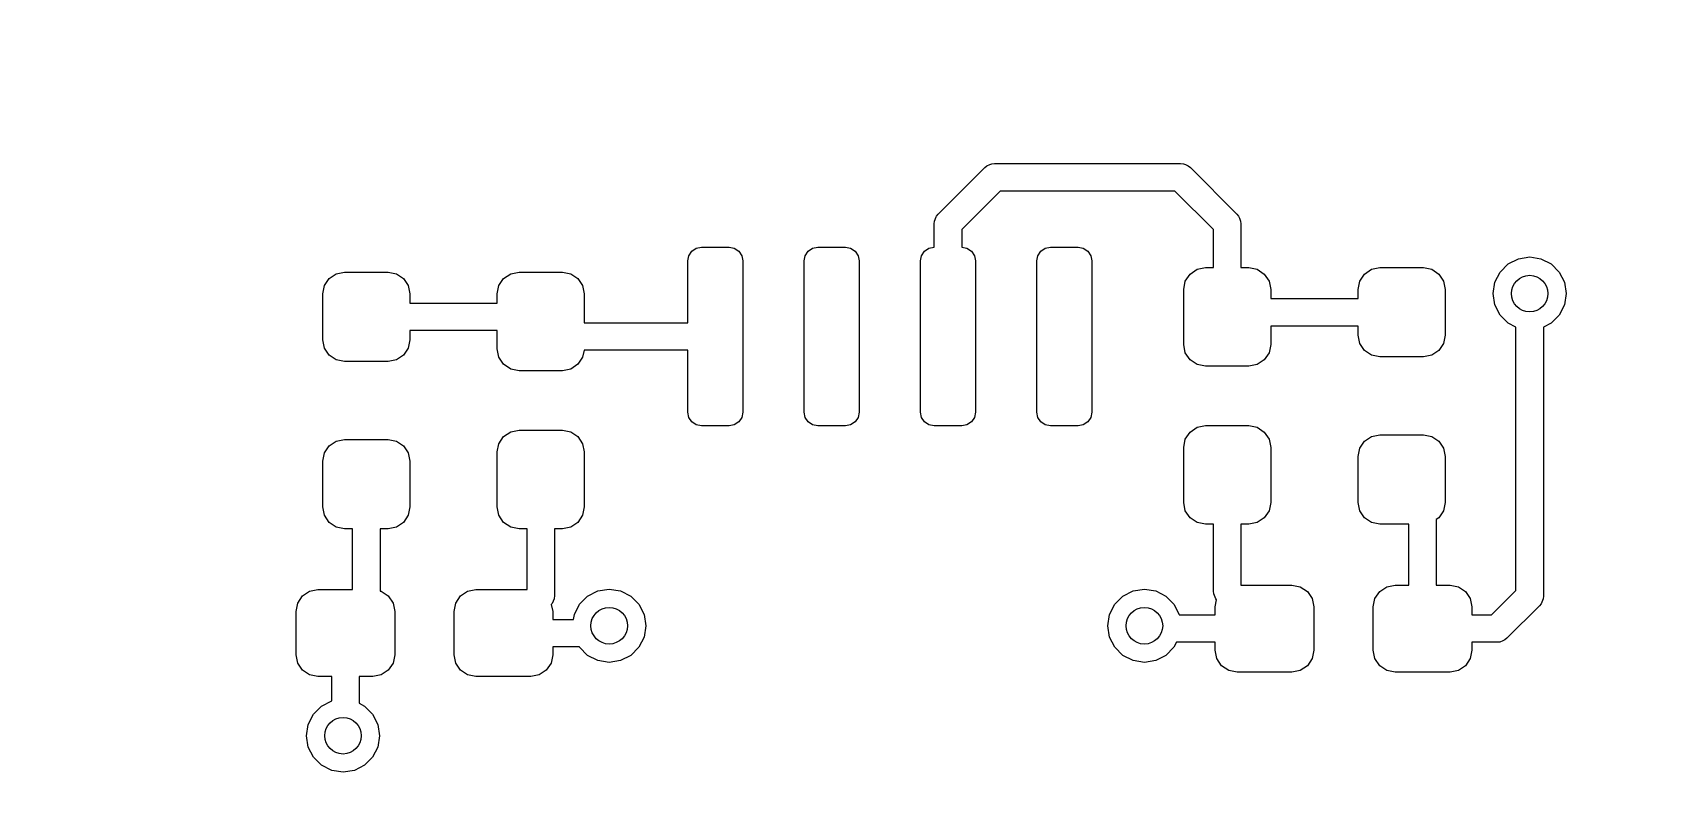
# Model space of a CAD drawing. Extents: x 116 to 183, y -93.2 to -37.6.
# Drawn here: x 140.01 to 157.85, y -78.55 to -70.23 of the extents above; entities that cross this region are included whole.
import ezdxf

# ---------------------------------------------------------------- set-up
doc = ezdxf.new("R2010")
doc.units = 0
doc.layers.add('BLACK', color=7, linetype='CONTINUOUS')

msp = doc.modelspace()

# ---------------------------------------------------------------- linework, layer by layer
at = {"layer": 'BLACK', "linetype": 'CONTINUOUS'}
for p, q in [((149.895886, -72.214472), (150.404174, -71.706184)), ((150.404174, -71.706184), (150.426905, -71.687529)), ((150.426905, -71.687529), (150.458579, -71.674409)), ((150.458579, -71.674409), (150.480976, -71.665132)), ((150.480976, -71.665132), (150.51024, -71.66225)), ((150.51024, -71.66225), (152.54224, -71.66225)), ((152.54224, -71.66225), (152.571504, -71.665132)), ((152.571504, -71.665132), (152.593901, -71.674409)), ((152.593901, -71.674409), (152.625575, -71.687529)), ((152.625575, -71.687529), (152.648306, -71.706184)), ((152.648306, -71.706184), (153.156306, -72.214184)), ((150.572372, -71.96225), (150.151952, -72.38267)), ((152.480108, -71.96225), (150.572372, -71.96225)), ((152.90024, -72.382382), (152.480108, -71.96225)), ((149.854834, -72.291274), (149.874416, -72.244)), ((149.874416, -72.244), (149.877231, -72.237203)), ((149.877231, -72.237203), (149.895886, -72.214472)), ((153.156306, -72.214184), (153.174961, -72.236914)), ((153.174961, -72.236914), (153.184237, -72.259311)), ((153.184237, -72.259311), (153.197358, -72.290986)), ((149.851952, -72.320538), (149.854834, -72.291274)), ((149.851952, -72.576039), (149.851952, -72.320538)), ((150.151952, -72.38267), (150.151952, -72.576039)), ((152.90024, -72.79875), (152.90024, -72.382382)), ((153.197358, -72.290986), (153.20024, -72.32025)), ((153.20024, -72.32025), (153.20024, -72.79875)), ((147.17337, -72.668636), (147.205886, -72.619973)), ((147.205886, -72.619973), (147.254549, -72.587457)), ((147.254549, -72.587457), (147.311952, -72.576039)), ((147.311952, -72.576039), (147.611952, -72.576039)), ((147.611952, -72.576039), (147.669355, -72.587457)), ((147.669355, -72.587457), (147.718018, -72.619973)), ((147.718018, -72.619973), (147.750534, -72.668636)), ((148.44337, -72.668636), (148.475886, -72.619973)), ((148.475886, -72.619973), (148.524549, -72.587457)), ((148.524549, -72.587457), (148.581952, -72.576039)), ((148.581952, -72.576039), (148.881952, -72.576039)), ((148.881952, -72.576039), (148.939355, -72.587457)), ((148.939355, -72.587457), (148.988018, -72.619973)), ((148.988018, -72.619973), (149.020534, -72.668636)), ((149.71337, -72.668636), (149.745886, -72.619973)), ((149.745886, -72.619973), (149.794549, -72.587457)), ((149.794549, -72.587457), (149.851952, -72.576039)), ((150.151952, -72.576039), (150.209355, -72.587457)), ((150.209355, -72.587457), (150.258018, -72.619973)), ((150.258018, -72.619973), (150.290534, -72.668636)), ((150.98337, -72.668636), (151.015886, -72.619973)), ((151.015886, -72.619973), (151.064549, -72.587457)), ((151.064549, -72.587457), (151.121952, -72.576039)), ((151.121952, -72.576039), (151.421952, -72.576039)), ((151.421952, -72.576039), (151.479355, -72.587457)), ((151.479355, -72.587457), (151.528018, -72.619973)), ((151.528018, -72.619973), (151.560534, -72.668636)), ((147.161952, -72.726039), (147.17337, -72.668636)), ((147.161952, -73.401039), (147.161952, -72.726039)), ((147.750534, -72.668636), (147.761952, -72.726039)), ((147.761952, -72.726039), (147.761952, -74.376039)), ((148.431952, -72.726039), (148.44337, -72.668636)), ((148.431952, -74.376039), (148.431952, -72.726039)), ((149.020534, -72.668636), (149.031952, -72.726039)), ((149.031952, -72.726039), (149.031952, -74.376039)), ((149.701952, -72.726039), (149.71337, -72.668636)), ((149.701952, -74.376039), (149.701952, -72.726039)), ((150.290534, -72.668636), (150.301952, -72.726039)), ((150.301952, -72.726039), (150.301952, -74.376039)), ((150.971952, -72.726039), (150.98337, -72.668636)), ((150.971952, -74.376039), (150.971952, -72.726039)), ((151.560534, -72.668636), (151.571952, -72.726039)), ((151.571952, -72.726039), (151.571952, -74.376039)), ((152.721853, -72.816829), (152.81274, -72.79875)), ((152.81274, -72.79875), (152.90024, -72.79875)), ((153.20024, -72.79875), (153.28774, -72.79875)), ((153.28774, -72.79875), (153.378627, -72.816829)), ((154.626853, -72.816829), (154.71774, -72.79875)), ((154.71774, -72.79875), (155.19274, -72.79875)), ((155.19274, -72.79875), (155.283627, -72.816829)), ((156.028633, -72.847136), (156.117126, -72.758643)), ((156.117126, -72.758643), (156.228633, -72.701827)), ((156.228633, -72.701827), (156.35224, -72.68225)), ((156.35224, -72.68225), (156.475847, -72.701827)), ((156.475847, -72.701827), (156.587354, -72.758643)), ((156.587354, -72.758643), (156.675847, -72.847136)), ((143.195319, -72.995363), (143.246802, -72.918312)), ((143.246802, -72.918312), (143.323853, -72.866829)), ((143.323853, -72.866829), (143.41474, -72.84875)), ((143.41474, -72.84875), (143.88974, -72.84875)), ((143.88974, -72.84875), (143.980627, -72.866829)), ((143.980627, -72.866829), (144.057678, -72.918312)), ((144.057678, -72.918312), (144.109161, -72.995363)), ((145.100319, -72.995363), (145.151802, -72.918312)), ((145.151802, -72.918312), (145.228853, -72.866829)), ((145.228853, -72.866829), (145.31974, -72.84875)), ((145.31974, -72.84875), (145.79474, -72.84875)), ((145.79474, -72.84875), (145.885627, -72.866829)), ((145.885627, -72.866829), (145.962678, -72.918312)), ((145.962678, -72.918312), (146.014161, -72.995363)), ((152.57524, -73.03625), (152.593319, -72.945363)), ((152.593319, -72.945363), (152.644802, -72.868312)), ((152.644802, -72.868312), (152.721853, -72.816829)), ((153.378627, -72.816829), (153.455678, -72.868312)), ((153.455678, -72.868312), (153.507161, -72.945363)), ((153.507161, -72.945363), (153.52524, -73.03625)), ((154.48024, -73.03625), (154.498319, -72.945363)), ((154.498319, -72.945363), (154.549802, -72.868312)), ((154.549802, -72.868312), (154.626853, -72.816829)), ((155.283627, -72.816829), (155.360678, -72.868312)), ((155.360678, -72.868312), (155.412161, -72.945363)), ((155.412161, -72.945363), (155.43024, -73.03625)), ((155.95224, -73.08225), (155.971817, -72.958643)), ((155.971817, -72.958643), (156.028633, -72.847136)), ((156.675847, -72.847136), (156.732663, -72.958643)), ((156.732663, -72.958643), (156.75224, -73.08225)), ((143.17724, -73.08625), (143.195319, -72.995363)), ((143.17724, -73.58625), (143.17724, -73.08625)), ((144.109161, -72.995363), (144.12724, -73.08625)), ((144.12724, -73.08625), (144.12724, -73.18625)), ((145.08224, -73.08625), (145.100319, -72.995363)), ((145.08224, -73.18625), (145.08224, -73.08625)), ((146.014161, -72.995363), (146.03224, -73.08625)), ((146.03224, -73.08625), (146.03224, -73.401039)), ((152.57524, -73.63625), (152.57524, -73.03625)), ((153.52524, -73.03625), (153.52524, -73.13625)), ((153.52524, -73.13625), (154.48024, -73.13625)), ((154.48024, -73.13625), (154.48024, -73.03625)), ((155.43024, -73.03625), (155.43024, -73.53625)), ((155.971817, -73.205857), (155.95224, -73.08225)), ((156.75224, -73.08225), (156.732663, -73.205857)), ((144.12724, -73.18625), (145.08224, -73.18625)), ((156.028633, -73.317364), (155.971817, -73.205857)), ((156.117126, -73.405857), (156.028633, -73.317364)), ((156.675847, -73.317364), (156.587354, -73.405857)), ((156.732663, -73.205857), (156.675847, -73.317364)), ((145.08224, -73.48625), (144.12724, -73.48625)), ((144.12724, -73.48625), (144.12724, -73.58625)), ((145.08224, -73.68625), (145.08224, -73.48625)), ((146.03224, -73.401039), (147.161952, -73.401039)), ((154.48024, -73.43625), (153.52524, -73.43625)), ((153.52524, -73.43625), (153.52524, -73.63625)), ((154.48024, -73.53625), (154.48024, -73.43625)), ((156.20224, -73.449225), (156.117126, -73.405857)), ((156.20224, -76.322118), (156.20224, -73.449225)), ((156.587354, -73.405857), (156.50224, -73.449225)), ((156.50224, -73.449225), (156.50224, -76.38425)), ((143.195319, -73.677137), (143.17724, -73.58625)), ((143.246802, -73.754188), (143.195319, -73.677137)), ((144.109161, -73.677137), (144.057678, -73.754188)), ((144.12724, -73.58625), (144.109161, -73.677137)), ((145.100319, -73.777137), (145.08224, -73.68625)), ((152.593319, -73.727137), (152.57524, -73.63625)), ((153.52524, -73.63625), (153.507161, -73.727137)), ((154.498319, -73.627137), (154.48024, -73.53625)), ((154.549802, -73.704188), (154.498319, -73.627137)), ((155.412161, -73.627137), (155.360678, -73.704188)), ((155.43024, -73.53625), (155.412161, -73.627137)), ((143.323853, -73.805671), (143.246802, -73.754188)), ((143.41474, -73.82375), (143.323853, -73.805671)), ((143.88974, -73.82375), (143.41474, -73.82375)), ((143.980627, -73.805671), (143.88974, -73.82375)), ((144.057678, -73.754188), (143.980627, -73.805671)), ((145.151802, -73.854188), (145.100319, -73.777137)), ((145.228853, -73.905671), (145.151802, -73.854188)), ((145.962678, -73.854188), (145.885627, -73.905671)), ((146.014161, -73.777137), (145.962678, -73.854188)), ((146.029298, -73.701039), (146.014161, -73.777137)), ((147.161952, -73.701039), (146.029298, -73.701039)), ((147.161952, -74.376039), (147.161952, -73.701039)), ((152.644802, -73.804188), (152.593319, -73.727137)), ((152.721853, -73.855671), (152.644802, -73.804188)), ((152.81274, -73.87375), (152.721853, -73.855671)), ((153.28774, -73.87375), (152.81274, -73.87375)), ((153.378627, -73.855671), (153.28774, -73.87375)), ((153.455678, -73.804188), (153.378627, -73.855671)), ((153.507161, -73.727137), (153.455678, -73.804188)), ((154.626853, -73.755671), (154.549802, -73.704188)), ((154.71774, -73.77375), (154.626853, -73.755671)), ((155.19274, -73.77375), (154.71774, -73.77375)), ((155.283627, -73.755671), (155.19274, -73.77375)), ((155.360678, -73.704188), (155.283627, -73.755671)), ((145.31974, -73.92375), (145.228853, -73.905671)), ((145.79474, -73.92375), (145.31974, -73.92375)), ((145.885627, -73.905671), (145.79474, -73.92375)), ((147.17337, -74.433442), (147.161952, -74.376039)), ((147.761952, -74.376039), (147.750534, -74.433442)), ((148.44337, -74.433442), (148.431952, -74.376039)), ((149.031952, -74.376039), (149.020534, -74.433442)), ((149.71337, -74.433442), (149.701952, -74.376039)), ((150.301952, -74.376039), (150.290534, -74.433442)), ((150.98337, -74.433442), (150.971952, -74.376039)), ((151.571952, -74.376039), (151.560534, -74.433442)), ((145.228853, -74.591829), (145.31974, -74.57375)), ((145.31974, -74.57375), (145.79474, -74.57375)), ((145.79474, -74.57375), (145.885627, -74.591829)), ((147.205886, -74.482105), (147.17337, -74.433442)), ((147.254549, -74.514621), (147.205886, -74.482105)), ((147.311952, -74.526039), (147.254549, -74.514621)), ((147.611952, -74.526039), (147.311952, -74.526039)), ((147.669355, -74.514621), (147.611952, -74.526039)), ((147.718018, -74.482105), (147.669355, -74.514621)), ((147.750534, -74.433442), (147.718018, -74.482105)), ((148.475886, -74.482105), (148.44337, -74.433442)), ((148.524549, -74.514621), (148.475886, -74.482105)), ((148.581952, -74.526039), (148.524549, -74.514621)), ((148.881952, -74.526039), (148.581952, -74.526039)), ((148.939355, -74.514621), (148.881952, -74.526039)), ((148.988018, -74.482105), (148.939355, -74.514621)), ((149.020534, -74.433442), (148.988018, -74.482105)), ((149.745886, -74.482105), (149.71337, -74.433442)), ((149.794549, -74.514621), (149.745886, -74.482105)), ((149.851952, -74.526039), (149.794549, -74.514621)), ((150.151952, -74.526039), (149.851952, -74.526039)), ((150.209355, -74.514621), (150.151952, -74.526039)), ((150.258018, -74.482105), (150.209355, -74.514621)), ((150.290534, -74.433442), (150.258018, -74.482105)), ((151.015886, -74.482105), (150.98337, -74.433442)), ((151.064549, -74.514621), (151.015886, -74.482105)), ((151.121952, -74.526039), (151.064549, -74.514621)), ((151.421952, -74.526039), (151.121952, -74.526039)), ((151.479355, -74.514621), (151.421952, -74.526039)), ((151.528018, -74.482105), (151.479355, -74.514621)), ((151.560534, -74.433442), (151.528018, -74.482105)), ((152.644802, -74.593312), (152.721853, -74.541829)), ((152.721853, -74.541829), (152.81274, -74.52375)), ((152.81274, -74.52375), (153.28774, -74.52375)), ((153.28774, -74.52375), (153.378627, -74.541829)), ((153.378627, -74.541829), (153.455678, -74.593312)), ((143.195319, -74.820363), (143.246802, -74.743312)), ((143.246802, -74.743312), (143.323853, -74.691829)), ((143.323853, -74.691829), (143.41474, -74.67375)), ((143.41474, -74.67375), (143.88974, -74.67375)), ((143.88974, -74.67375), (143.980627, -74.691829)), ((143.980627, -74.691829), (144.057678, -74.743312)), ((144.057678, -74.743312), (144.109161, -74.820363)), ((145.08224, -74.81125), (145.100319, -74.720363)), ((145.100319, -74.720363), (145.151802, -74.643312)), ((145.151802, -74.643312), (145.228853, -74.591829)), ((145.885627, -74.591829), (145.962678, -74.643312)), ((145.962678, -74.643312), (146.014161, -74.720363)), ((146.014161, -74.720363), (146.03224, -74.81125)), ((152.57524, -74.76125), (152.593319, -74.670363)), ((152.57524, -75.36125), (152.57524, -74.76125)), ((152.593319, -74.670363), (152.644802, -74.593312)), ((153.455678, -74.593312), (153.507161, -74.670363)), ((153.507161, -74.670363), (153.52524, -74.76125)), ((153.52524, -74.76125), (153.52524, -75.36125)), ((154.498319, -74.770363), (154.549802, -74.693312)), ((154.549802, -74.693312), (154.626853, -74.641829)), ((154.626853, -74.641829), (154.71774, -74.62375)), ((154.71774, -74.62375), (155.19274, -74.62375)), ((155.19274, -74.62375), (155.283627, -74.641829)), ((155.283627, -74.641829), (155.360678, -74.693312)), ((155.360678, -74.693312), (155.412161, -74.770363)), ((143.17724, -74.91125), (143.195319, -74.820363)), ((143.17724, -75.41125), (143.17724, -74.91125)), ((144.109161, -74.820363), (144.12724, -74.91125)), ((144.12724, -74.91125), (144.12724, -75.41125)), ((145.08224, -75.41125), (145.08224, -74.81125)), ((146.03224, -74.81125), (146.03224, -75.41125)), ((154.48024, -74.86125), (154.498319, -74.770363)), ((154.48024, -75.36125), (154.48024, -74.86125)), ((155.412161, -74.770363), (155.43024, -74.86125)), ((155.43024, -74.86125), (155.43024, -75.36125)), ((143.195319, -75.502137), (143.17724, -75.41125)), ((144.12724, -75.41125), (144.109161, -75.502137)), ((145.100319, -75.502137), (145.08224, -75.41125)), ((146.03224, -75.41125), (146.014161, -75.502137)), ((152.593319, -75.452137), (152.57524, -75.36125)), ((152.644802, -75.529188), (152.593319, -75.452137)), ((153.507161, -75.452137), (153.455678, -75.529188)), ((153.52524, -75.36125), (153.507161, -75.452137)), ((154.498319, -75.452137), (154.48024, -75.36125)), ((154.549802, -75.529188), (154.498319, -75.452137)), ((155.412161, -75.452137), (155.360678, -75.529188)), ((155.43024, -75.36125), (155.412161, -75.452137)), ((143.246802, -75.579188), (143.195319, -75.502137)), ((143.323853, -75.630671), (143.246802, -75.579188)), ((143.41474, -75.64875), (143.323853, -75.630671)), ((143.50224, -75.64875), (143.41474, -75.64875)), ((143.50224, -76.31375), (143.50224, -75.64875)), ((143.88974, -75.64875), (143.80224, -75.64875)), ((143.80224, -75.64875), (143.80224, -76.329166)), ((143.980627, -75.630671), (143.88974, -75.64875)), ((144.057678, -75.579188), (143.980627, -75.630671)), ((144.109161, -75.502137), (144.057678, -75.579188)), ((145.151802, -75.579188), (145.100319, -75.502137)), ((145.228853, -75.630671), (145.151802, -75.579188)), ((145.31974, -75.64875), (145.228853, -75.630671)), ((145.40724, -75.64875), (145.31974, -75.64875)), ((145.40724, -76.31375), (145.40724, -75.64875)), ((145.79474, -75.64875), (145.70724, -75.64875)), ((145.70724, -75.64875), (145.70724, -76.38125)), ((145.885627, -75.630671), (145.79474, -75.64875)), ((145.962678, -75.579188), (145.885627, -75.630671)), ((146.014161, -75.502137), (145.962678, -75.579188)), ((152.721853, -75.580671), (152.644802, -75.529188)), ((152.81274, -75.59875), (152.721853, -75.580671)), ((152.90024, -75.59875), (152.81274, -75.59875)), ((152.90024, -76.33125), (152.90024, -75.59875)), ((153.28774, -75.59875), (153.20024, -75.59875)), ((153.20024, -75.59875), (153.20024, -76.26375)), ((153.378627, -75.580671), (153.28774, -75.59875)), ((153.455678, -75.529188), (153.378627, -75.580671)), ((154.626853, -75.580671), (154.549802, -75.529188)), ((154.71774, -75.59875), (154.626853, -75.580671)), ((155.03274, -75.59875), (154.71774, -75.59875)), ((155.03274, -76.26375), (155.03274, -75.59875)), ((155.360678, -75.529188), (155.33274, -75.547855)), ((155.33274, -75.547855), (155.33274, -76.26375)), ((142.956802, -76.383312), (143.033853, -76.331829)), ((143.033853, -76.331829), (143.12474, -76.31375)), ((143.12474, -76.31375), (143.50224, -76.31375)), ((143.80224, -76.329166), (143.815627, -76.331829)), ((143.815627, -76.331829), (143.892678, -76.383312)), ((144.681802, -76.383312), (144.758853, -76.331829)), ((144.758853, -76.331829), (144.84974, -76.31375)), ((144.84974, -76.31375), (145.40724, -76.31375)), ((146.068886, -76.384393), (146.180393, -76.327577)), ((146.180393, -76.327577), (146.304, -76.308)), ((146.304, -76.308), (146.427607, -76.327577)), ((146.427607, -76.327577), (146.539114, -76.384393)), ((151.910886, -76.384393), (152.022393, -76.327577)), ((152.022393, -76.327577), (152.146, -76.308)), ((152.146, -76.308), (152.269607, -76.327577)), ((152.269607, -76.327577), (152.381114, -76.384393)), ((152.903122, -76.360513), (152.90024, -76.33125)), ((152.925519, -76.414585), (152.903122, -76.360513)), ((153.20024, -76.26375), (153.75774, -76.26375)), ((153.75774, -76.26375), (153.848627, -76.281829)), ((153.848627, -76.281829), (153.925678, -76.333312)), ((153.925678, -76.333312), (153.977161, -76.410363)), ((154.663319, -76.410363), (154.714802, -76.333312)), ((154.714802, -76.333312), (154.791853, -76.281829)), ((154.791853, -76.281829), (154.88274, -76.26375)), ((154.88274, -76.26375), (155.03274, -76.26375)), ((155.33274, -76.26375), (155.48274, -76.26375)), ((155.48274, -76.26375), (155.573627, -76.281829)), ((155.573627, -76.281829), (155.650678, -76.333312)), ((155.650678, -76.333312), (155.702161, -76.410363)), ((155.935608, -76.58875), (156.20224, -76.322118)), ((142.88724, -76.55125), (142.905319, -76.460363)), ((142.905319, -76.460363), (142.956802, -76.383312)), ((143.892678, -76.383312), (143.944161, -76.460363)), ((143.944161, -76.460363), (143.96224, -76.55125)), ((144.61224, -76.55125), (144.630319, -76.460363)), ((144.630319, -76.460363), (144.681802, -76.383312)), ((145.681961, -76.464585), (145.672334, -76.476315)), ((145.672334, -76.476315), (145.68724, -76.55125)), ((145.702671, -76.414586), (145.681961, -76.464585)), ((145.704358, -76.410514), (145.702671, -76.414586)), ((145.70724, -76.38125), (145.704358, -76.410514)), ((145.923577, -76.584393), (145.980393, -76.472886)), ((145.980393, -76.472886), (146.068886, -76.384393)), ((146.539114, -76.384393), (146.627607, -76.472886)), ((146.627607, -76.472886), (146.684423, -76.584393)), ((151.765577, -76.584393), (151.822393, -76.472886)), ((151.822393, -76.472886), (151.910886, -76.384393)), ((152.381114, -76.384393), (152.469607, -76.472886)), ((152.469607, -76.472886), (152.526423, -76.584393)), ((152.92024, -76.50125), (152.935145, -76.426315)), ((152.92024, -76.58875), (152.92024, -76.50125)), ((152.935145, -76.426315), (152.925519, -76.414585)), ((153.977161, -76.410363), (153.99524, -76.50125)), ((153.99524, -76.50125), (153.99524, -76.97625)), ((154.64524, -76.50125), (154.663319, -76.410363)), ((154.64524, -76.97625), (154.64524, -76.50125)), ((155.702161, -76.410363), (155.72024, -76.50125)), ((155.72024, -76.50125), (155.72024, -76.58875)), ((156.458306, -76.490316), (156.103806, -76.844816)), ((156.476961, -76.467585), (156.458306, -76.490316)), ((156.499358, -76.413513), (156.476961, -76.467585)), ((156.50224, -76.38425), (156.499358, -76.413513)), ((142.88724, -77.02625), (142.88724, -76.55125)), ((143.96224, -76.55125), (143.96224, -77.02625)), ((144.61224, -77.02625), (144.61224, -76.55125)), ((145.68724, -76.55125), (145.68724, -76.63875)), ((145.68724, -76.63875), (145.914968, -76.63875)), ((145.914968, -76.63875), (145.923577, -76.584393)), ((146.684423, -76.584393), (146.704, -76.708)), ((146.704, -76.708), (146.684423, -76.831607)), ((151.746, -76.708), (151.765577, -76.584393)), ((151.765577, -76.831607), (151.746, -76.708)), ((152.526423, -76.584393), (152.527113, -76.58875)), ((152.527113, -76.58875), (152.92024, -76.58875)), ((155.72024, -76.58875), (155.935608, -76.58875)), ((146.684423, -76.831607), (146.627607, -76.943114)), ((151.822393, -76.943114), (151.765577, -76.831607)), ((152.497307, -76.88875), (152.469607, -76.943114)), ((152.92024, -76.88875), (152.497307, -76.88875)), ((152.92024, -76.97625), (152.92024, -76.88875)), ((155.99774, -76.88875), (155.72024, -76.88875)), ((155.72024, -76.88875), (155.72024, -76.97625)), ((156.027004, -76.885868), (155.99774, -76.88875)), ((156.060276, -76.872086), (156.027004, -76.885868)), ((156.081075, -76.863471), (156.060276, -76.872086)), ((156.103806, -76.844816), (156.081075, -76.863471)), ((142.905319, -77.117137), (142.88724, -77.02625)), ((143.96224, -77.02625), (143.944161, -77.117137)), ((144.630319, -77.117137), (144.61224, -77.02625)), ((145.68724, -77.02625), (145.669161, -77.117137)), ((145.978169, -76.93875), (145.68724, -76.93875)), ((145.68724, -76.93875), (145.68724, -77.02625)), ((145.980393, -76.943114), (145.978169, -76.93875)), ((146.068886, -77.031607), (145.980393, -76.943114)), ((146.180393, -77.088423), (146.068886, -77.031607)), ((146.539114, -77.031607), (146.427607, -77.088423)), ((146.627607, -76.943114), (146.539114, -77.031607)), ((151.910886, -77.031607), (151.822393, -76.943114)), ((152.022393, -77.088423), (151.910886, -77.031607)), ((152.381114, -77.031607), (152.269607, -77.088423)), ((152.469607, -76.943114), (152.381114, -77.031607)), ((152.938319, -77.067137), (152.92024, -76.97625)), ((152.989802, -77.144188), (152.938319, -77.067137)), ((153.977161, -77.067137), (153.925678, -77.144188)), ((153.99524, -76.97625), (153.977161, -77.067137)), ((154.663319, -77.067137), (154.64524, -76.97625)), ((154.714802, -77.144188), (154.663319, -77.067137)), ((155.702161, -77.067137), (155.650678, -77.144188)), ((155.72024, -76.97625), (155.702161, -77.067137)), ((142.956802, -77.194188), (142.905319, -77.117137)), ((143.033853, -77.245671), (142.956802, -77.194188)), ((143.12474, -77.26375), (143.033853, -77.245671)), ((143.27474, -77.26375), (143.12474, -77.26375)), ((143.27474, -77.52781), (143.27474, -77.26375)), ((143.72474, -77.26375), (143.57474, -77.26375)), ((143.57474, -77.26375), (143.57474, -77.554777)), ((143.815627, -77.245671), (143.72474, -77.26375)), ((143.892678, -77.194188), (143.815627, -77.245671)), ((143.944161, -77.117137), (143.892678, -77.194188)), ((144.681802, -77.194188), (144.630319, -77.117137)), ((144.758853, -77.245671), (144.681802, -77.194188)), ((144.84974, -77.26375), (144.758853, -77.245671)), ((145.44974, -77.26375), (144.84974, -77.26375)), ((145.540627, -77.245671), (145.44974, -77.26375)), ((145.617678, -77.194188), (145.540627, -77.245671)), ((145.669161, -77.117137), (145.617678, -77.194188)), ((146.304, -77.108), (146.180393, -77.088423)), ((146.427607, -77.088423), (146.304, -77.108)), ((152.146, -77.108), (152.022393, -77.088423)), ((152.269607, -77.088423), (152.146, -77.108)), ((153.066853, -77.195671), (152.989802, -77.144188)), ((153.15774, -77.21375), (153.066853, -77.195671)), ((153.75774, -77.21375), (153.15774, -77.21375)), ((153.848627, -77.195671), (153.75774, -77.21375)), ((153.925678, -77.144188), (153.848627, -77.195671)), ((154.791853, -77.195671), (154.714802, -77.144188)), ((154.88274, -77.21375), (154.791853, -77.195671)), ((155.48274, -77.21375), (154.88274, -77.21375)), ((155.573627, -77.195671), (155.48274, -77.21375)), ((155.650678, -77.144188), (155.573627, -77.195671)), ((143.074633, -77.673136), (143.163126, -77.584643)), ((143.163126, -77.584643), (143.274633, -77.527827)), ((143.274633, -77.527827), (143.27474, -77.52781)), ((143.57474, -77.554777), (143.633354, -77.584643)), ((143.633354, -77.584643), (143.721847, -77.673136)), ((142.99824, -77.90825), (143.017817, -77.784643)), ((143.017817, -77.784643), (143.074633, -77.673136)), ((143.721847, -77.673136), (143.778663, -77.784643)), ((143.778663, -77.784643), (143.79824, -77.90825)), ((143.017817, -78.031857), (142.99824, -77.90825)), ((143.79824, -77.90825), (143.778663, -78.031857)), ((143.074633, -78.143364), (143.017817, -78.031857)), ((143.163126, -78.231857), (143.074633, -78.143364)), ((143.721847, -78.143364), (143.633354, -78.231857)), ((143.778663, -78.031857), (143.721847, -78.143364)), ((143.274633, -78.288673), (143.163126, -78.231857)), ((143.39824, -78.30825), (143.274633, -78.288673)), ((143.521847, -78.288673), (143.39824, -78.30825)), ((143.633354, -78.231857), (143.521847, -78.288673))]:
    msp.add_line(p, q, dxfattribs=at)
at = {"layer": 'BLACK'}
for centre in [(156.35224, -73.08225), (146.304, -76.708), (152.146, -76.708), (143.39824, -77.90825)]:
    msp.add_circle(centre, 0.2, dxfattribs=at)
msp.add_arc((149.479, -71.074279), 33.493849, -399.6709423, -140.3290577, dxfattribs=at)

doc.saveas('drawing.dxf')
